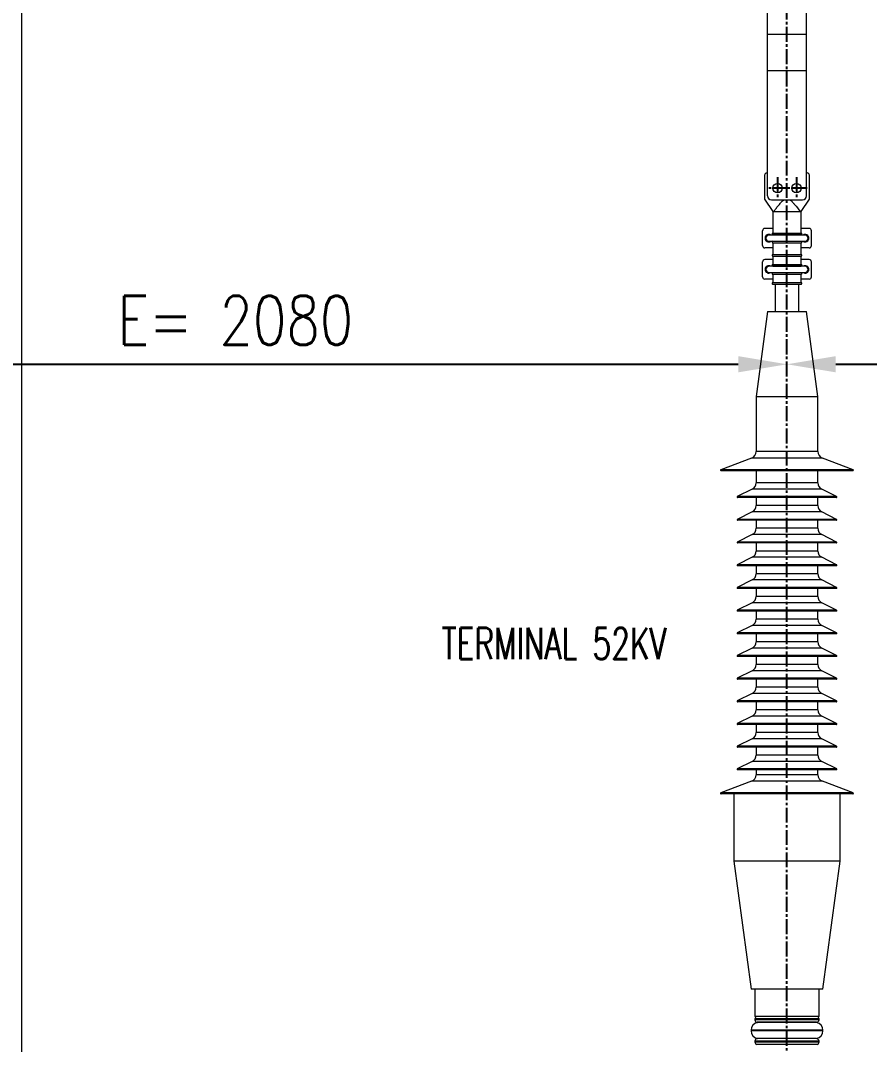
# Model space of a CAD drawing. Header units: millimetres. Extents: x 1587714 to 3094800, y -694377 to -413614.
# Drawn here: x 2029101 to 2030188, y -554249 to -552937 of the extents above; entities that cross this region are included whole.
import ezdxf

# ---------------------------------------------------------------- set-up
doc = ezdxf.new("R2010")
doc.units = ezdxf.units.MM
doc.linetypes.add('CENTER2', pattern=[28.575, 19.05, -3.175, 3.175, -3.175])
for name, color, linetype in [('0_EJES', 1, 'CENTER2'), ('M0_EQUIPOS', 7, 'Continuous'), ('M_DIM', 1, 'Continuous')]:
    doc.layers.add(name, color=color, linetype=linetype)
doc.styles.add('STYLE-MSF', font='simplex.shx', dxfattribs={"width": 0.8})
doc.dimstyles.new('DIM1-25', dxfattribs={"dimscale": 25, "dimtxt": 2.5, "dimasz": 2.5, "dimexe": 1.25, "dimexo": 0.5, "dimgap": 1, "dimtad": 1, "dimdec": 1, "dimtxsty": 'STYLE-MSF', "dimcen": 2.5, "dimclrd": 8, "dimclre": 8, "dimclrt": 3, "dimaunit": 1, "dimadec": 1, "dimazin": 2, "dimtfac": 1, "dimtdec": 1, "dimtmove": 0, "dimatfit": 3, "dimfxl": 1, "dimlwd": -1, "dimlwe": -1, "dimarcsym": 0})

# ---------------------------------------------------------------- blocks, each defined once
blk = doc.blocks.new('*D65')
at = {"layer": 'Defpoints', "color": 0}
for p in [(2030082.1, -553377.5), (2030082.1, -553377.5), (2028002.1, -553548.6)]:
    blk.add_point(p, dxfattribs=at)
at = {"layer": 'M_DIM', "color": 8}
for p, q in [((2028002.1, -553536.1), (2028002.1, -553346.2)), ((2030082.1, -553365), (2030082.1, -553346.2)), ((2028064.6, -553377.5), (2030019.6, -553377.5))]:
    blk.add_line(p, q, dxfattribs=at)
for points in [[(2028064.6, -553367.1), (2028064.6, -553387.9), (2028002.1, -553377.5)], [(2030019.6, -553367.1), (2030019.6, -553387.9), (2030082.1, -553377.5)]]:
    blk.add_solid(points, dxfattribs=at)
at = {"layer": 'M_DIM', "color": 3, "insert": (2029375.7, -553321.2), "char_height": 62.5, "attachment_point": 5, "style": 'STYLE-MSF'}
blk.add_mtext('E= 2080', dxfattribs=at)
blk = doc.blocks.new('*D66')
at = {"layer": 'Defpoints', "color": 0}
for p in [(2030082.1, -553377.5), (2031082.1, -553377.5), (2031082.1, -553377.5)]:
    blk.add_point(p, dxfattribs=at)
at = {"layer": 'M_DIM', "color": 8}
for p, q in [((2030082.1, -553365), (2030082.1, -553346.2)), ((2031082.1, -553365), (2031082.1, -553346.2)), ((2030144.6, -553377.5), (2031019.6, -553377.5))]:
    blk.add_line(p, q, dxfattribs=at)
for points in [[(2030144.6, -553367.1), (2030144.6, -553387.9), (2030082.1, -553377.5)], [(2031019.6, -553367.1), (2031019.6, -553387.9), (2031082.1, -553377.5)]]:
    blk.add_solid(points, dxfattribs=at)
at = {"layer": 'M_DIM', "color": 3, "insert": (2030582.1, -553321.2), "char_height": 62.5, "attachment_point": 5, "style": 'STYLE-MSF'}
blk.add_mtext('E= 1000', dxfattribs=at)

msp = doc.modelspace()

# ---------------------------------------------------------------- linework, layer by layer
at = {"layer": '0_EJES'}
for p, q in [((2030082.082, -561136.8825), (2030082.082, -551102.9118)), ((2030070.0818, -553137.8644), (2030070.0818, -553165.8384)), ((2030094.0818, -553137.8644), (2030094.0818, -553165.8384)), ((2030084.0688, -553151.8514), (2030056.0948, -553151.8514)), ((2030108.0688, -553151.8514), (2030080.0948, -553151.8514))]:
    msp.add_line(p, q, dxfattribs=at)
at = {"layer": 'M0_EQUIPOS', "linetype": 'Continuous', "lineweight": 15}
msp.add_line((2029102.0819, -551849.8222), (2029102.0819, -554934.8221), dxfattribs=at)
at = {"layer": 'M0_EQUIPOS', "color": 40, "linetype": 'Continuous', "lineweight": 15}
for p, q in [((2030057.0816, -553161.8514), (2030057.0816, -552484.8514)), ((2030107.0818, -553161.8514), (2030107.0818, -552484.8514)), ((2030057.0816, -552954.8236), (2030107.0818, -552954.8236)), ((2030057.0816, -553161.8514), (2030057.0816, -553001.7624)), ((2030107.0818, -553001.7624), (2030057.0816, -553001.7624)), ((2030062.0817, -553166.8515), (2030102.0817, -553166.8515))]:
    msp.add_line(p, q, dxfattribs=at)
at = {"layer": 'M0_EQUIPOS', "color": 221, "linetype": 'Continuous', "lineweight": 15}
for p, q in [((2030053.0819, -553136.8514), (2030053.0819, -553166.1299)), ((2030111.082, -553166.1299), (2030111.082, -553136.8514)), ((2030053.0819, -553166.1299), (2030064.0902, -553181.8514)), ((2030100.0899, -553181.8514), (2030111.082, -553166.1299)), ((2030064.0902, -553181.8514), (2030065.1201, -553181.8514)), ((2030064.0902, -553181.8514), (2030064.0902, -553196.9959)), ((2030065.1201, -553181.8514), (2030099.0438, -553181.8514)), ((2030099.0438, -553181.8514), (2030100.0899, -553181.8514)), ((2030100.0733, -553196.9959), (2030100.0733, -553181.8514)), ((2030064.1178, -553203.4959), (2030053.7681, -553203.4959)), ((2030064.0902, -553196.9959), (2030064.1178, -553196.9959)), ((2030064.1178, -553196.9959), (2030064.1178, -553209.3793)), ((2030100.0456, -553196.9959), (2030100.0733, -553196.9959)), ((2030100.0456, -553209.3793), (2030100.0456, -553196.9959)), ((2030110.3954, -553203.4959), (2030100.0456, -553203.4959)), ((2030050.7683, -553225.4958), (2030050.7683, -553206.4958)), ((2030055.0179, -553215.676), (2030054.8448, -553215.6624)), ((2030055.0179, -553216.3157), (2030054.8448, -553216.3293)), ((2030105.082, -553211.9958), (2030059.082, -553211.9958)), ((2030064.1178, -553209.3793), (2030100.0456, -553209.3793)), ((2030064.1178, -553211.4959), (2030064.1178, -553211.9958)), ((2030064.1178, -553211.4959), (2030100.0456, -553211.4959)), ((2030100.0456, -553211.9958), (2030100.0456, -553211.4959)), ((2030113.3956, -553225.4958), (2030113.3956, -553206.4958)), ((2030064.1178, -553228.4958), (2030053.7681, -553228.4958)), ((2030059.082, -553219.9959), (2030105.082, -553219.9959)), ((2030064.1178, -553222.0792), (2030064.1178, -553236.8959)), ((2030064.1178, -553222.0792), (2030100.0456, -553222.0792)), ((2030100.0456, -553236.8959), (2030100.0456, -553222.0792)), ((2030110.3954, -553228.4958), (2030100.0456, -553228.4958)), ((2030064.1178, -553243.4958), (2030053.7681, -553243.4958)), ((2030064.1178, -553236.8959), (2030100.0456, -553236.8959)), ((2030064.1178, -553239.0125), (2030064.1178, -553249.5958)), ((2030064.1178, -553239.0125), (2030100.0456, -553239.0125)), ((2030100.0456, -553249.5958), (2030100.0456, -553239.0125)), ((2030110.3954, -553243.4958), (2030100.0456, -553243.4958)), ((2030050.7683, -553265.4958), (2030050.7683, -553246.4958)), ((2030055.0179, -553255.676), (2030054.8448, -553255.6624)), ((2030055.0179, -553256.3157), (2030054.8448, -553256.3293)), ((2030105.082, -553251.9959), (2030059.082, -553251.9959)), ((2030064.1178, -553249.5958), (2030100.0456, -553249.5958)), ((2030064.1178, -553251.7125), (2030064.1178, -553251.9959)), ((2030064.1178, -553251.7125), (2030100.0456, -553251.7125)), ((2030100.0456, -553251.9959), (2030100.0456, -553251.7125)), ((2030113.3956, -553265.4958), (2030113.3956, -553246.4958)), ((2030064.1178, -553268.4959), (2030053.7681, -553268.4959)), ((2030059.082, -553259.9958), (2030105.082, -553259.9958)), ((2030064.1178, -553259.9958), (2030064.1178, -553260.1792)), ((2030064.1178, -553260.1792), (2030100.0456, -553260.1792)), ((2030064.1178, -553262.2958), (2030064.1178, -553272.8792)), ((2030064.1178, -553262.2958), (2030100.0456, -553262.2958)), ((2030100.0456, -553260.1792), (2030100.0456, -553259.9958)), ((2030100.0456, -553272.8792), (2030100.0456, -553262.2958)), ((2030110.3954, -553268.4959), (2030100.0456, -553268.4959)), ((2030064.1178, -553272.8792), (2030100.0456, -553272.8792)), ((2030064.1178, -553274.9959), (2030100.0456, -553274.9959)), ((2030067.0818, -553274.9959), (2030067.0818, -553309.9958)), ((2030097.0821, -553309.9958), (2030097.0821, -553274.9959)), ((2030057.0816, -553309.9958), (2030042.582, -553418.9959)), ((2030057.0816, -553309.9958), (2030107.0818, -553309.9958)), ((2030121.582, -553418.9959), (2030107.0818, -553309.9958)), ((2030042.582, -553418.9959), (2030121.582, -553418.9959)), ((2030042.582, -553418.9959), (2030042.582, -553488.9958)), ((2030121.582, -553488.9958), (2030121.582, -553418.9959)), ((2030042.582, -553488.9958), (2030121.582, -553488.9958)), ((2030042.5834, -553488.9958), (2030042.5834, -553489.2943)), ((2030121.58, -553489.2943), (2030042.5834, -553489.2943)), ((2030121.58, -553489.2943), (2030121.58, -553488.9958)), ((2030036.7669, -553497.7125), (2029997.4913, -553512.5642)), ((2030127.397, -553497.7125), (2030036.7669, -553497.7125)), ((2030166.6722, -553512.5642), (2030127.397, -553497.7125)), ((2030166.6722, -553512.5642), (2029997.4913, -553512.5642)), ((2030166.4423, -553513.8222), (2029997.7211, -553513.8222)), ((2030042.582, -553513.8222), (2030042.582, -553529.5137)), ((2030121.582, -553529.5137), (2030121.582, -553513.8222)), ((2030121.582, -553529.5137), (2030042.582, -553529.5137)), ((2030037.5919, -553537.5709), (2030018.4659, -553547.0903)), ((2030126.5716, -553537.5709), (2030037.5919, -553537.5709)), ((2030145.6975, -553547.0903), (2030126.5716, -553537.5709)), ((2030145.6975, -553547.0903), (2030018.4659, -553547.0903)), ((2030145.4081, -553548.3222), (2030018.7554, -553548.3222)), ((2030042.582, -553548.3222), (2030042.582, -553558.5734)), ((2030121.582, -553558.5734), (2030042.582, -553558.5734)), ((2030121.582, -553558.5734), (2030121.582, -553548.3222)), ((2030037.5919, -553566.6306), (2030018.4659, -553576.15)), ((2030126.5716, -553566.6306), (2030037.5919, -553566.6306)), ((2030145.6975, -553576.15), (2030126.5716, -553566.6306)), ((2030145.6975, -553576.15), (2030018.4659, -553576.15)), ((2030145.4081, -553577.3819), (2030018.7554, -553577.3819)), ((2030042.582, -553577.3819), (2030042.582, -553587.6331)), ((2030121.582, -553587.6331), (2030121.582, -553577.3819)), ((2030037.5919, -553595.6903), (2030018.4659, -553605.2096)), ((2030126.5716, -553595.6903), (2030037.5919, -553595.6903)), ((2030121.582, -553587.6331), (2030042.582, -553587.6331)), ((2030145.6975, -553605.2096), (2030126.5716, -553595.6903)), ((2030145.6975, -553605.2096), (2030018.4659, -553605.2096)), ((2030145.4081, -553606.4415), (2030018.7554, -553606.4415)), ((2030042.582, -553606.4415), (2030042.582, -553616.6927)), ((2030121.582, -553616.6927), (2030121.582, -553606.4415)), ((2030037.5919, -553624.7499), (2030018.4659, -553634.2693)), ((2030126.5716, -553624.7499), (2030037.5919, -553624.7499)), ((2030121.582, -553616.6927), (2030042.582, -553616.6927)), ((2030145.6975, -553634.2693), (2030126.5716, -553624.7499)), ((2030145.6975, -553634.2693), (2030018.4659, -553634.2693)), ((2030145.4081, -553635.5012), (2030018.7554, -553635.5012)), ((2030042.582, -553635.5012), (2030042.582, -553645.7524)), ((2030121.582, -553645.7524), (2030121.582, -553635.5012)), ((2030121.582, -553645.7524), (2030042.582, -553645.7524)), ((2030037.5919, -553653.8096), (2030018.4659, -553663.329)), ((2030145.6975, -553663.329), (2030018.4659, -553663.329)), ((2030126.5716, -553653.8096), (2030037.5919, -553653.8096)), ((2030145.6975, -553663.329), (2030126.5716, -553653.8096)), ((2030145.4081, -553664.5609), (2030018.7554, -553664.5609)), ((2030042.582, -553664.5609), (2030042.582, -553674.8121)), ((2030121.582, -553674.8121), (2030042.582, -553674.8121)), ((2030121.582, -553674.8121), (2030121.582, -553664.5609)), ((2030037.5919, -553682.8693), (2030018.4659, -553692.3886)), ((2030126.5716, -553682.8693), (2030037.5919, -553682.8693)), ((2030145.6975, -553692.3886), (2030126.5716, -553682.8693)), ((2030145.6975, -553692.3886), (2030018.4659, -553692.3886)), ((2030145.4081, -553693.6206), (2030018.7554, -553693.6206)), ((2030042.582, -553693.6206), (2030042.582, -553703.8718)), ((2030121.582, -553703.8718), (2030121.582, -553693.6206)), ((2030037.5919, -553711.9289), (2030018.4659, -553721.4483)), ((2030126.5716, -553711.9289), (2030037.5919, -553711.9289)), ((2030121.582, -553703.8718), (2030042.582, -553703.8718)), ((2030145.6975, -553721.4483), (2030126.5716, -553711.9289)), ((2030145.6975, -553721.4483), (2030018.4659, -553721.4483)), ((2030145.4081, -553722.6802), (2030018.7554, -553722.6802)), ((2030042.582, -553722.6802), (2030042.582, -553732.9314)), ((2030121.582, -553732.9314), (2030121.582, -553722.6802)), ((2030037.5919, -553740.9886), (2030018.4659, -553750.508)), ((2030126.5716, -553740.9886), (2030037.5919, -553740.9886)), ((2030121.582, -553732.9314), (2030042.582, -553732.9314)), ((2030145.6975, -553750.508), (2030126.5716, -553740.9886)), ((2030145.6975, -553750.508), (2030018.4659, -553750.508)), ((2030145.4081, -553751.7399), (2030018.7554, -553751.7399)), ((2030042.582, -553751.7399), (2030042.582, -553761.9911)), ((2030121.582, -553761.9911), (2030121.582, -553751.7399)), ((2030121.582, -553761.9911), (2030042.582, -553761.9911)), ((2030037.5919, -553770.0483), (2030018.4659, -553779.5677)), ((2030145.6975, -553779.5677), (2030018.4659, -553779.5677)), ((2030145.4081, -553780.7996), (2030018.7554, -553780.7996)), ((2030126.5716, -553770.0483), (2030037.5919, -553770.0483)), ((2030042.582, -553780.7996), (2030042.582, -553791.0508)), ((2030121.582, -553791.0508), (2030121.582, -553780.7996)), ((2030145.6975, -553779.5677), (2030126.5716, -553770.0483)), ((2030121.582, -553791.0508), (2030042.582, -553791.0508)), ((2030037.5919, -553799.108), (2030018.4659, -553808.6273)), ((2030145.6975, -553808.6273), (2030018.4659, -553808.6273)), ((2030126.5716, -553799.108), (2030037.5919, -553799.108)), ((2030145.6975, -553808.6273), (2030126.5716, -553799.108)), ((2030145.4081, -553809.8592), (2030018.7554, -553809.8592)), ((2030042.582, -553809.8592), (2030042.582, -553820.1104)), ((2030121.582, -553820.1104), (2030042.582, -553820.1104)), ((2030121.582, -553820.1104), (2030121.582, -553809.8592)), ((2030037.5919, -553828.1676), (2030018.4659, -553837.687)), ((2030126.5716, -553828.1676), (2030037.5919, -553828.1676)), ((2030145.6975, -553837.687), (2030126.5716, -553828.1676)), ((2030145.6975, -553837.687), (2030018.4659, -553837.687)), ((2030145.4081, -553838.9189), (2030018.7554, -553838.9189)), ((2030042.582, -553838.9189), (2030042.582, -553849.1701)), ((2030121.582, -553849.1701), (2030121.582, -553838.9189)), ((2030037.5919, -553857.2273), (2030018.4659, -553866.7467)), ((2030126.5716, -553857.2273), (2030037.5919, -553857.2273)), ((2030121.582, -553849.1701), (2030042.582, -553849.1701)), ((2030145.6975, -553866.7467), (2030126.5716, -553857.2273)), ((2030145.6975, -553866.7467), (2030018.4659, -553866.7467)), ((2030145.4081, -553867.9786), (2030018.7554, -553867.9786)), ((2030042.582, -553867.9786), (2030042.582, -553878.0604)), ((2030121.582, -553878.0604), (2030121.582, -553867.9786)), ((2030037.5919, -553886.1176), (2030018.4645, -553895.6377)), ((2030126.5716, -553886.1176), (2030037.5919, -553886.1176)), ((2030121.582, -553878.0604), (2030042.582, -553878.0604)), ((2030145.6994, -553895.6377), (2030126.5716, -553886.1176)), ((2030145.6994, -553895.6377), (2030018.4645, -553895.6377)), ((2030145.4095, -553896.8696), (2030018.7539, -553896.8696)), ((2030042.5805, -553896.8696), (2030042.5805, -553903.2955)), ((2030121.5834, -553903.2955), (2030121.5834, -553896.8696)), ((2030036.7636, -553911.7137), (2029997.4913, -553926.5642)), ((2030127.3998, -553911.7137), (2030036.7636, -553911.7137)), ((2030121.5834, -553903.2955), (2030042.5805, -553903.2955)), ((2030166.6722, -553926.5642), (2030127.3998, -553911.7137)), ((2030166.6722, -553926.5642), (2029997.4913, -553926.5642)), ((2030166.4423, -553927.8222), (2029997.7211, -553927.8222)), ((2030014.0819, -553927.8222), (2030014.0819, -554013.8222)), ((2030150.082, -554013.8222), (2030150.082, -553927.8222)), ((2030150.082, -554013.8222), (2030014.0819, -554013.8222)), ((2030014.0819, -554013.8222), (2030036.0817, -554177.8222)), ((2030128.0817, -554177.8222), (2030150.082, -554013.8222)), ((2030128.0817, -554177.8222), (2030036.0817, -554177.8222)), ((2030041.0818, -554177.8222), (2030041.0818, -554212.8222)), ((2030123.0816, -554212.8222), (2030123.0816, -554177.8222)), ((2030123.0816, -554212.8222), (2030041.0818, -554212.8222)), ((2030121.1418, -554213.0157), (2030043.0216, -554213.0157)), ((2030123.0816, -554215.8222), (2030041.0818, -554215.8222)), ((2030041.0818, -554215.8222), (2030041.0818, -554217.3222)), ((2030123.0816, -554217.3222), (2030041.0818, -554217.3222)), ((2030120.0818, -554220.3222), (2030044.0816, -554220.3222)), ((2030120.0618, -554220.5202), (2030044.1016, -554220.5202)), ((2030123.0816, -554217.3222), (2030123.0816, -554215.8222)), ((2030128.0817, -554230.3222), (2030036.0817, -554230.3222)), ((2030036.0817, -554230.3222), (2030036.0817, -554231.3222)), ((2030128.0817, -554231.3222), (2030036.0817, -554231.3222)), ((2030120.0818, -554241.3222), (2030044.0816, -554241.3222)), ((2030120.0618, -554241.1242), (2030044.1016, -554241.1242)), ((2030128.0817, -554231.3222), (2030128.0817, -554230.3222)), ((2030123.0816, -554244.3222), (2030041.0818, -554244.3222)), ((2030041.0818, -554244.3222), (2030041.0818, -554245.8222)), ((2030123.0816, -554245.8222), (2030041.0818, -554245.8222)), ((2030121.1418, -554248.6286), (2030043.0216, -554248.6286)), ((2030123.0816, -554245.8222), (2030123.0816, -554244.3222))]:
    msp.add_line(p, q, dxfattribs=at)
at = {"layer": 'M0_EQUIPOS', "color": 221, "linetype": 'Continuous', "lineweight": 15, "flags": 128}
for points in [[(2030055.0818, -553215.9958), (2030055.1819, -553215.1058), (2030055.6177, -553213.9958)], [(2030055.0818, -553255.9959), (2030055.1819, -553255.1057), (2030055.6177, -553253.9958)]]:
    msp.add_lwpolyline(points, dxfattribs=at)
at = {"layer": 'M0_EQUIPOS', "color": 40, "linetype": 'Continuous', "lineweight": 15}
for centre in [(2030070.0818, -553151.8514), (2030094.0818, -553151.8514)]:
    msp.add_circle(centre, 6, dxfattribs=at)
at = {"layer": 'M0_EQUIPOS', "color": 221, "linetype": 'Continuous', "lineweight": 15}
for centre, radius, start, end in [((2030058.0818, -553136.8514), 5, 101.536959, 180), ((2030106.0818, -553136.8514), 5, 0, 78.463041), ((2030053.7681, -553206.4958), 3, 90, 180), ((2030110.3955, -553206.4958), 3, 0, 90), ((2030058.8507, -553215.9958), 4.75, 57.3631025, 180), ((2030058.8507, -553215.9958), 4.75, 180, 302.6368975), ((2030059.0818, -553215.9958), 4.25, 70.2500772, 180), ((2030059.0818, -553215.9958), 4.25, 180, 289.7499228), ((2030059.0818, -553215.9958), 4.0767, 78.8682305, 175.5), ((2030059.0818, -553215.9958), 4.0767, 184.5, 281.1317695), ((2030059.0818, -553215.9958), 4, 90, 180), ((2030059.0818, -553215.9958), 4, 180, 270), ((2030059.0818, -553215.9958), 4, 90, 150), ((2030105.313, -553215.9958), 4.75, 0, 122.6368975), ((2030105.313, -553215.9958), 4.75, 237.3631025, 0), ((2030105.0818, -553215.9958), 4.25, 0, 109.7499228), ((2030105.0818, -553215.9958), 4.25, 250.2500772, 0), ((2030105.0818, -553215.9958), 4.0767, 258.8682305, 101.1317695), ((2030105.0818, -553215.9958), 4, 0, 90), ((2030105.0818, -553215.9958), 4, 270, 0), ((2030053.7681, -553225.4958), 3, 180, 270), ((2030064.1147, -553221.0231), 1.056, 103.4072138, 270.1676566), ((2030110.3955, -553225.4958), 3, 270, 0), ((2030053.7681, -553246.4958), 3, 90, 180), ((2030110.3955, -553246.4958), 3, 0, 90), ((2030058.8507, -553255.9958), 4.75, 57.3631025, 180), ((2030058.8507, -553255.9958), 4.75, 180, 302.6368975), ((2030059.0818, -553255.9958), 4.25, 70.2500772, 180), ((2030059.0818, -553255.9958), 4.25, 180, 289.7499228), ((2030059.0818, -553255.9958), 4.0767, 78.8682305, 175.5), ((2030059.0818, -553255.9958), 4.0767, 184.5, 281.1317695), ((2030059.0818, -553255.9958), 4, 90, 180), ((2030059.0818, -553255.9958), 4, 180, 270), ((2030059.0818, -553255.9958), 4, 90, 150), ((2030105.313, -553255.9958), 4.75, 0, 122.6368975), ((2030105.313, -553255.9958), 4.75, 237.3631025, 0), ((2030105.0818, -553255.9958), 4.25, 0, 109.7499228), ((2030105.0818, -553255.9958), 4.25, 250.2500772, 0), ((2030105.0818, -553255.9958), 4.0767, 258.8682305, 101.1317695), ((2030105.0818, -553255.9958), 4, 0, 90), ((2030105.0818, -553255.9958), 4, 270, 0), ((2030053.7681, -553265.4958), 3, 180, 270), ((2030110.3955, -553265.4958), 3, 270, 0), ((2030033.5834, -553489.2943), 9, 290.7137157, 0), ((2030130.5802, -553489.2943), 9, 180, 249.2862843), ((2029997.7212, -553513.1722), 0.65, 110.7137157, 270), ((2030166.4424, -553513.1722), 0.65, 270, 69.2862843), ((2030033.5818, -553529.5137), 9, 296.4602921, 0), ((2030130.5818, -553529.5137), 9, 180, 243.5397079), ((2030018.7556, -553547.6722), 0.65, 116.4602921, 270), ((2030033.5818, -553558.5734), 9, 296.4602921, 0), ((2030130.5818, -553558.5734), 9, 180, 243.5397079), ((2030145.4081, -553547.6722), 0.65, 270, 63.5397079), ((2030018.7556, -553576.7319), 0.65, 116.4602921, 270), ((2030145.4081, -553576.7319), 0.65, 270, 63.5397079), ((2030033.5818, -553587.6331), 9, 296.4602921, 0), ((2030130.5818, -553587.6331), 9, 180, 243.5397079), ((2030018.7556, -553605.7915), 0.65, 116.4602921, 270), ((2030145.4081, -553605.7915), 0.65, 270, 63.5397079), ((2030033.5818, -553616.6927), 9, 296.4602921, 0), ((2030130.5818, -553616.6927), 9, 180, 243.5397079), ((2030018.7556, -553634.8512), 0.65, 116.4602921, 270), ((2030145.4081, -553634.8512), 0.65, 270, 63.5397079), ((2030033.5818, -553645.7524), 9, 296.4602921, 0), ((2030130.5818, -553645.7524), 9, 180, 243.5397079), ((2030018.7556, -553663.9109), 0.65, 116.4602921, 270), ((2030145.4081, -553663.9109), 0.65, 270, 63.5397079), ((2030033.5818, -553674.8121), 9, 296.4602921, 0), ((2030130.5818, -553674.8121), 9, 180, 243.5397079), ((2030018.7556, -553692.9706), 0.65, 116.4602921, 270), ((2030145.4081, -553692.9706), 0.65, 270, 63.5397079), ((2030033.5818, -553703.8718), 9, 296.4602921, 0), ((2030130.5818, -553703.8718), 9, 180, 243.5397079), ((2030018.7556, -553722.0302), 0.65, 116.4602921, 270), ((2030145.4081, -553722.0302), 0.65, 270, 63.5397079), ((2030033.5818, -553732.9314), 9, 296.4602921, 0), ((2030130.5818, -553732.9314), 9, 180, 243.5397079), ((2030018.7556, -553751.0899), 0.65, 116.4602921, 270), ((2030145.4081, -553751.0899), 0.65, 270, 63.5397079), ((2030033.5818, -553761.9911), 9, 296.4602921, 0), ((2030130.5818, -553761.9911), 9, 180, 243.5397079), ((2030018.7556, -553780.1496), 0.65, 116.4602921, 270), ((2030145.4081, -553780.1496), 0.65, 270, 63.5397079), ((2030033.5818, -553791.0508), 9, 296.4602921, 0), ((2030130.5818, -553791.0508), 9, 180, 243.5397079), ((2030018.7556, -553809.2092), 0.65, 116.4602921, 270), ((2030145.4081, -553809.2092), 0.65, 270, 63.5397079), ((2030033.5818, -553820.1104), 9, 296.4602921, 0), ((2030130.5818, -553820.1104), 9, 180, 243.5397079), ((2030018.7556, -553838.2689), 0.65, 116.4602921, 270), ((2030145.4081, -553838.2689), 0.65, 270, 63.5397079), ((2030033.5818, -553849.1701), 9, 296.4602921, 0), ((2030130.5818, -553849.1701), 9, 180, 243.5397079), ((2030018.7556, -553867.3286), 0.65, 116.4602921, 270), ((2030145.4081, -553867.3286), 0.65, 270, 63.5397079), ((2030033.5818, -553878.0604), 9, 296.4602921, 0), ((2030130.5818, -553878.0604), 9, 180, 243.5397079), ((2030018.754, -553896.2196), 0.65, 116.4602921, 270), ((2030145.4096, -553896.2196), 0.65, 270, 63.5397079), ((2030033.5803, -553903.2955), 9, 290.7137157, 0), ((2030130.5833, -553903.2955), 9, 180, 249.2862843), ((2029997.7212, -553927.1722), 0.65, 110.7137157, 270), ((2030166.4424, -553927.1722), 0.65, 270, 69.2862843), ((2030044.0818, -554215.8222), 3, 110.6935413, 180), ((2030042.9864, -554212.9222), 0.1, 290.6935413, 90), ((2030121.1773, -554212.9222), 0.1, 90, 249.3064587), ((2030120.0818, -554215.8222), 3, 0, 69.3064587), ((2030046.0818, -554230.3222), 10, 101.4211863, 180), ((2030044.0818, -554217.3222), 3, 180, 270), ((2030044.0818, -554220.4222), 0.1, 281.4211863, 90.0000007), ((2030120.0818, -554220.4222), 0.1, 89.9999993, 258.5788137), ((2030118.0818, -554230.3222), 10, 0, 78.5788137), ((2030120.0818, -554217.3222), 3, 270, 0), ((2030046.0818, -554231.3222), 10, 180, 258.5788137), ((2030044.0818, -554244.3222), 3, 90, 180), ((2030044.0818, -554241.2222), 0.1, 269.9999993, 78.5788134), ((2030120.0818, -554241.2222), 0.1, 101.4211866, 270.0000007), ((2030118.0818, -554231.3222), 10, 281.4211863, 0), ((2030120.0818, -554244.3222), 3, 0, 90), ((2030044.0818, -554245.8222), 3, 180, 249.3064587), ((2030042.9864, -554248.7222), 0.1, 270, 69.3064595), ((2030121.1773, -554248.7222), 0.1, 110.6935405, 270), ((2030120.0818, -554245.8222), 3, 290.6935413, 0)]:
    msp.add_arc(centre, radius, start, end, dxfattribs=at)
at = {"layer": 'M0_EQUIPOS', "color": 40, "linetype": 'Continuous', "lineweight": 15}
for centre, start, end in [((2030062.0818, -553161.8514), 180, 270), ((2030102.0818, -553161.8514), 270, 0)]:
    msp.add_arc(centre, 5, start, end, dxfattribs=at)
at = {"layer": 'M0_EQUIPOS', "color": 221, "linetype": 'Continuous', "lineweight": 15}
for points, knots in [([(2030065.1201, -553181.8514), (2030066.0126, -553180.7072), (2030067.9066, -553178.279), (2030070.7882, -553174.5485), (2030073.957, -553170.8614), (2030076.436, -553168.1339), (2030078.1356, -553167.0588), (2030078.4635, -553166.8515)], [0, 0, 0, 0, 0.21610322, 0.45860161, 0.700999875, 0.942320676, 1, 1, 1, 1]), ([(2030085.7667, -553166.8515), (2030086.1186, -553167.0968), (2030087.456, -553168.0293), (2030089.4225, -553170.0923), (2030093.5679, -553174.7827), (2030096.6743, -553178.7927), (2030099.0438, -553181.8514)], [0, 0, 0, 0, 0.063994505, 0.24321106, 0.422723274, 1, 1, 1, 1]), ([(2030064.1178, -553209.3793), (2030064.0235, -553209.3867), (2030063.8099, -553209.4035), (2030063.5031, -553209.5517), (2030063.2437, -553209.8039), (2030063.0827, -553210.129), (2030063.039, -553210.4884), (2030063.1169, -553210.8416), (2030063.3069, -553211.1499), (2030063.5881, -553211.3764), (2030063.8753, -553211.4831), (2030064.0559, -553211.4926), (2030064.1178, -553211.4959)], [0, 0, 0, 0, 0.085263649, 0.19292598, 0.300415542, 0.40780323, 0.515011031, 0.62217421, 0.729329256, 0.836584813, 0.943928118, 1, 1, 1, 1]), ([(2030100.0456, -553211.4959), (2030100.1395, -553211.4886), (2030100.3525, -553211.4719), (2030100.6589, -553211.3244), (2030100.9188, -553211.0728), (2030101.0801, -553210.7478), (2030101.1252, -553210.3886), (2030101.0568, -553210.0794), (2030100.911, -553209.8027), (2030100.6919, -553209.5747), (2030100.3795, -553209.4089), (2030100.1531, -553209.3888), (2030100.0456, -553209.3793)], [0, 0, 0, 0, 0.084795795, 0.192356055, 0.299834471, 0.40717934, 0.514396152, 0.621537492, 0.688317679, 0.795715022, 0.903031478, 1, 1, 1, 1]), ([(2030100.0456, -553222.0792), (2030100.1395, -553222.0718), (2030100.3525, -553222.0551), (2030100.6589, -553221.9076), (2030100.9188, -553221.6561), (2030101.0801, -553221.3311), (2030101.1252, -553220.9719), (2030101.0568, -553220.6626), (2030100.911, -553220.3859), (2030100.6919, -553220.158), (2030100.3795, -553219.9921), (2030100.1531, -553219.972), (2030100.0456, -553219.9625)], [0, 0, 0, 0, 0.0847978363, 0.1923576673, 0.2998231039, 0.4071836555, 0.5143821864, 0.6215230995, 0.6883189224, 0.7957158369, 0.9030318646, 1, 1, 1, 1]), ([(2030064.1178, -553236.8959), (2030064.0235, -553236.9033), (2030063.8099, -553236.9202), (2030063.5031, -553237.0684), (2030063.2437, -553237.3205), (2030063.0827, -553237.6457), (2030063.039, -553238.0051), (2030063.1169, -553238.3583), (2030063.3069, -553238.6665), (2030063.5881, -553238.8931), (2030063.8753, -553238.9997), (2030064.0559, -553239.0093), (2030064.1178, -553239.0125)], [0, 0, 0, 0, 0.0852633466, 0.1929252954, 0.300401899, 0.4078053321, 0.5150127523, 0.6221755511, 0.7293302167, 0.8365853932, 0.9439283175, 1, 1, 1, 1]), ([(2030100.0456, -553239.0125), (2030100.1395, -553239.0052), (2030100.3525, -553238.9886), (2030100.6589, -553238.841), (2030100.9188, -553238.5895), (2030101.0801, -553238.2645), (2030101.1252, -553237.9053), (2030101.0568, -553237.596), (2030100.911, -553237.3194), (2030100.6919, -553237.0914), (2030100.3795, -553236.9255), (2030100.1531, -553236.9055), (2030100.0456, -553236.8959)], [0, 0, 0, 0, 0.084796365, 0.192364917, 0.299831505, 0.407193207, 0.514392886, 0.621534947, 0.688315583, 0.795713648, 0.903030826, 1, 1, 1, 1]), ([(2030064.1178, -553249.5958), (2030064.0235, -553249.6033), (2030063.8099, -553249.6201), (2030063.5031, -553249.7684), (2030063.2437, -553250.0205), (2030063.0827, -553250.3456), (2030063.039, -553250.705), (2030063.1169, -553251.0583), (2030063.3069, -553251.3665), (2030063.5882, -553251.593), (2030063.8753, -553251.6997), (2030064.0559, -553251.7092), (2030064.1178, -553251.7125)], [0, 0, 0, 0, 0.0852658405, 0.1929279101, 0.3004046341, 0.407792061, 0.5150174645, 0.6221803834, 0.7293351691, 0.8365791422, 0.9439282547, 1, 1, 1, 1]), ([(2030100.0456, -553251.7125), (2030100.1395, -553251.7052), (2030100.3525, -553251.6886), (2030100.6589, -553251.5409), (2030100.9188, -553251.2894), (2030101.0801, -553250.9644), (2030101.1252, -553250.6052), (2030101.0568, -553250.296), (2030100.911, -553250.0193), (2030100.6919, -553249.7914), (2030100.3796, -553249.6254), (2030100.1531, -553249.6053), (2030100.0456, -553249.5958)], [0, 0, 0, 0, 0.084795671, 0.192363343, 0.299829051, 0.407189874, 0.514388675, 0.621529859, 0.688309949, 0.795707134, 0.90303162, 1, 1, 1, 1]), ([(2030064.1178, -553260.1792), (2030064.0235, -553260.1867), (2030063.8099, -553260.2035), (2030063.5031, -553260.3517), (2030063.2437, -553260.6038), (2030063.0827, -553260.9289), (2030063.039, -553261.2884), (2030063.1169, -553261.6416), (2030063.3069, -553261.9499), (2030063.5882, -553262.1763), (2030063.8753, -553262.283), (2030064.0559, -553262.2926), (2030064.1178, -553262.2958)], [0, 0, 0, 0, 0.0852636467, 0.1929259745, 0.3004029563, 0.4077906408, 0.5150163013, 0.6221794773, 0.72933452, 0.8365787502, 0.9439281202, 1, 1, 1, 1]), ([(2030100.0456, -553262.2958), (2030100.1395, -553262.2885), (2030100.3525, -553262.2719), (2030100.6589, -553262.1243), (2030100.9188, -553261.8728), (2030101.0801, -553261.5478), (2030101.1252, -553261.1886), (2030101.0568, -553260.8793), (2030100.911, -553260.6027), (2030100.6919, -553260.3747), (2030100.3795, -553260.2088), (2030100.1531, -553260.1888), (2030100.0456, -553260.1792)], [0, 0, 0, 0, 0.084796365, 0.192364917, 0.299831505, 0.407193207, 0.514392886, 0.621534947, 0.688315583, 0.795713648, 0.903030826, 1, 1, 1, 1]), ([(2030064.1178, -553272.8792), (2030064.0235, -553272.8866), (2030063.8099, -553272.9035), (2030063.5031, -553273.0517), (2030063.2437, -553273.3038), (2030063.0827, -553273.629), (2030063.039, -553273.9884), (2030063.1168, -553274.3416), (2030063.3069, -553274.6498), (2030063.5881, -553274.8763), (2030063.8753, -553274.9831), (2030064.0559, -553274.9926), (2030064.1178, -553274.9959)], [0, 0, 0, 0, 0.0852657556, 0.1929201248, 0.3004093184, 0.4077966385, 0.5150219352, 0.6221847475, 0.7293241148, 0.8365793048, 0.9439283105, 1, 1, 1, 1]), ([(2030100.0456, -553274.9959), (2030100.1395, -553274.9885), (2030100.3525, -553274.9719), (2030100.6589, -553274.8243), (2030100.9188, -553274.5728), (2030101.0801, -553274.2478), (2030101.1252, -553273.8886), (2030101.0568, -553273.5793), (2030100.911, -553273.3026), (2030100.6919, -553273.0747), (2030100.3795, -553272.9088), (2030100.1531, -553272.8887), (2030100.0456, -553272.8792)], [0, 0, 0, 0, 0.0847978363, 0.1923576673, 0.2998231039, 0.4071836555, 0.5143821864, 0.6215230995, 0.6883189224, 0.7957158369, 0.9030318646, 1, 1, 1, 1])]:
    msp.add_open_spline(points, degree=3, knots=knots, dxfattribs=at)

# ---------------------------------------------------------------- texts
at = {"layer": 'M_DIM', "color": 7, "style": 'STYLE-MSF', "width": 0.7}
msp.add_text('TERMINAL 52KV', height=40, dxfattribs=at).set_placement((2029639.882, -553755.2225))

# ---------------------------------------------------------------- dimensions: what is measured, and where the dimension line sits
at = {"layer": 'M_DIM'}
for base, p1, p2, picture, middle in [((2030082.082, -553377.4761), (2028002.082, -553548.6248), (2030082.082, -553377.4761), '*D65', (2029375.6919, -553377.4761)), ((2031082.082, -553377.4761), (2030082.082, -553377.4761), (2031082.082, -553377.4761), '*D66', (2030582.082, -553377.4761))]:
    dim = msp.add_linear_dim(base=base, p1=p1, p2=p2, text='E= <>', dimstyle='DIM1-25', dxfattribs=at)
    dim.commit()
    dim.dimension.update_dxf_attribs({"geometry": picture, "text_midpoint": middle, "dimtype": 160})

doc.saveas('drawing.dxf')
